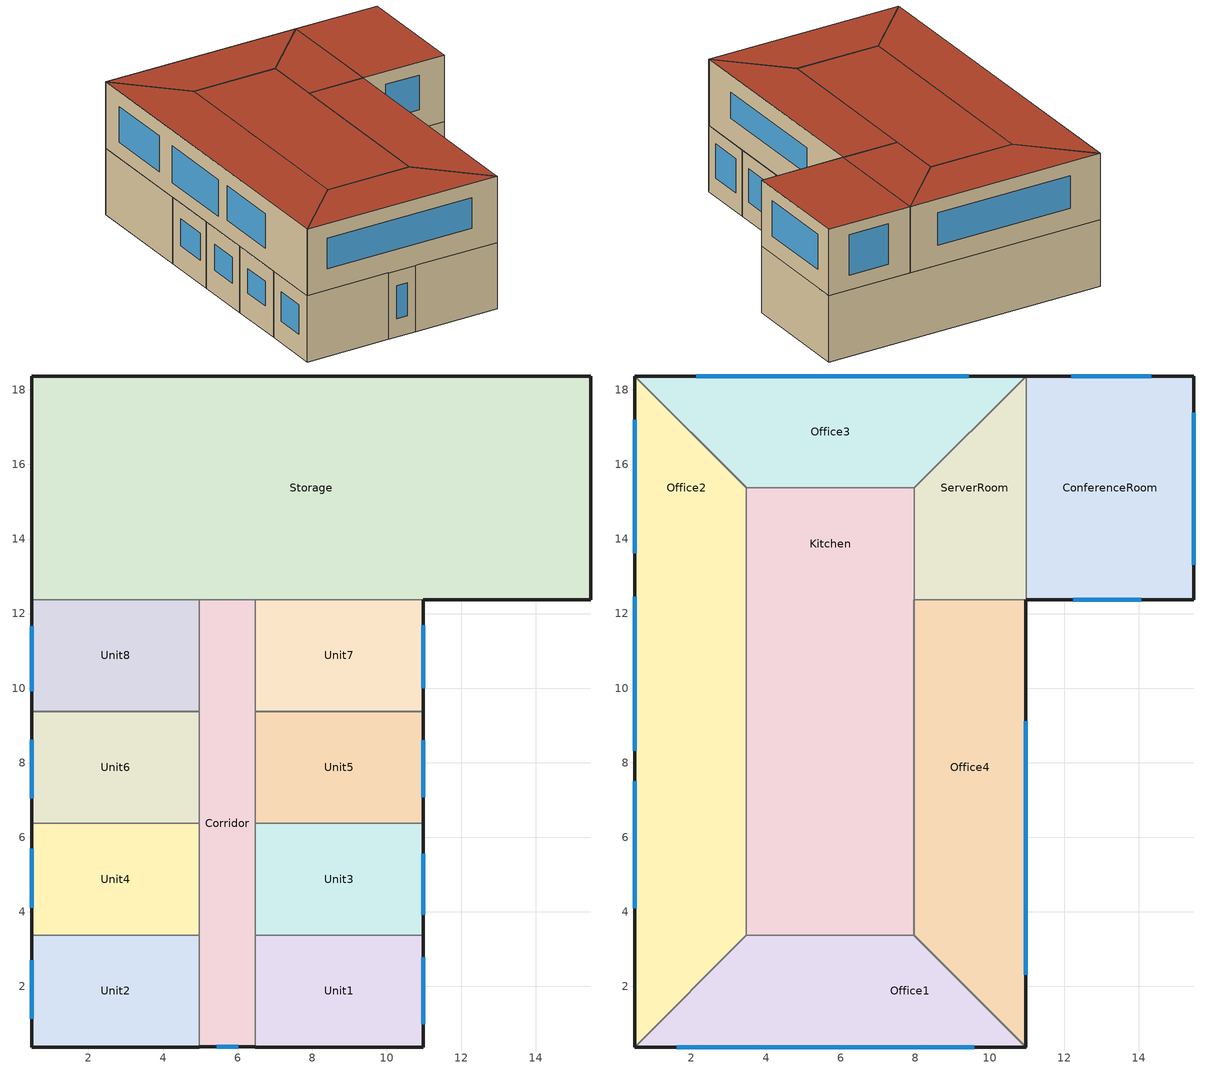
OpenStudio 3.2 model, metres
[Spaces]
Unit2
 floor ground: 4.98,3.37 4.98,0.37 0.48,0.37 0.48,3.37 z0
 wall outside: 0.48,3.37 0.48,0.37 4.98,0.37 z0:3.5
 wall to Corridor: 4.98,0.37 4.98,3.37 z0:3.5
 wall to Unit4: 4.98,3.37 0.48,3.37 z0:3.5
 window: 0.48,2.7 0.48,1.13 z1.13:2.7
Corridor
 floor ground: 6.48,12.37 6.48,0.37 4.98,0.37 4.98,12.37 z0
 wall outside: 4.98,0.37 6.48,0.37 z0:3.5
 wall to Storage: 6.48,12.37 4.98,12.37 z0:3.5
 wall to Unit7: 6.48,9.37 6.48,12.37 z0:3.5
 wall to Unit5: 6.48,6.37 6.48,9.37 z0:3.5
 wall to Unit3: 6.48,3.37 6.48,6.37 z0:3.5
 wall to Unit1: 6.48,0.37 6.48,3.37 z0:3.5
 wall to Unit4: 4.98,6.37 4.98,3.37 z0:3.5
 wall to Unit6: 4.98,9.37 4.98,6.37 z0:3.5
 wall to Unit8: 4.98,12.37 4.98,9.37 z0:3.5
 window: 5.44,0.37 6.02,0.37 z0.95:2.69
Unit1
 floor ground: 10.98,3.37 10.98,0.37 6.48,0.37 6.48,3.37 z0
 wall outside: 6.48,0.37 10.98,0.37 10.98,3.37 z0:3.5
 wall to Unit3: 10.98,3.37 6.48,3.37 z0:3.5
 window: 10.98,0.98 10.98,2.78 z0.99:2.79
Unit4
 floor ground: 4.98,6.37 4.98,3.37 0.48,3.37 0.48,6.37 z0
 wall outside: 0.48,6.37 0.48,3.37 z0:3.5
 wall to Unit6: 4.98,6.37 0.48,6.37 z0:3.5
 window: 0.48,5.7 0.48,4.12 z1.34:2.63
Unit3
 floor ground: 10.98,6.37 10.98,3.37 6.48,3.37 6.48,6.37 z0
 wall outside: 10.98,3.37 10.98,6.37 z0:3.5
 wall to Unit5: 10.98,6.37 6.48,6.37 z0:3.5
 window: 10.98,3.92 10.98,5.56 z0.97:2.74
Unit6
 floor ground: 4.98,9.37 4.98,6.37 0.48,6.37 0.48,9.37 z0
 wall outside: 0.48,9.37 0.48,6.37 z0:3.5
 wall to Unit8: 4.98,9.37 0.48,9.37 z0:3.5
 window: 0.48,8.62 0.48,7.05 z1.27:2.65
Unit5
 floor ground: 10.98,9.37 10.98,6.37 6.48,6.37 6.48,9.37 z0
 wall outside: 10.98,6.37 10.98,9.37 z0:3.5
 wall to Unit7: 10.98,9.37 6.48,9.37 z0:3.5
 window: 10.98,7.07 10.98,8.6 z1.08:2.72
Unit8
 floor ground: 4.98,12.37 4.98,9.37 0.48,9.37 0.48,12.37 z0
 wall outside: 0.48,12.37 0.48,9.37 z0:3.5
 wall to Storage: 4.98,12.37 0.48,12.37 z0:3.5
 window: 0.48,11.66 0.48,9.91 z1.24:2.67
Unit7
 floor ground: 10.98,12.37 10.98,9.37 6.48,9.37 6.48,12.37 z0
 wall outside: 10.98,9.37 10.98,12.37 z0:3.5
 wall to Storage: 10.98,12.37 6.48,12.37 z0:3.5
 window: 10.98,10 10.98,11.69 z1.05:2.74
Storage
 floor ground: 15.48,18.37 15.48,12.37 0.48,12.37 0.48,18.37 z0
 wall outside: 10.98,12.37 15.48,12.37 15.48,18.37 0.48,18.37 0.48,12.37 z0:3.5
ConferenceRoom
 floor to Storage: 15.48,18.37 15.48,12.37 10.98,12.37 10.98,18.37 z3.5
 wall outside: 10.98,12.37 15.48,12.37 15.48,18.37 10.98,18.37 z3.5:7
 wall to ServerRoom: 10.98,18.37 10.98,12.37 z3.5:7
 window: 15.48,13.32 15.48,17.39 z4.45:6.31; 12.24,12.37 14.07,12.37 z4.49:6.32; 14.33,18.37 12.19,18.37 z4.27:6.41
 roof outside: 15.48,12.37 15.48,18.37 10.98,18.37 10.98,12.37 z7
Kitchen
 floor to Unit5: 7.98,9.37 7.98,6.37 6.48,6.37 6.48,9.37 z3.5
 floor to Unit6: 4.98,9.37 4.98,6.37 3.48,6.37 3.48,9.37 z3.5
 floor to Unit4: 4.98,6.37 4.98,3.37 3.48,3.37 3.48,6.37 z3.5
 floor to Unit7: 7.98,12.37 7.98,9.37 6.48,9.37 6.48,12.37 z3.5
 floor to Storage: 7.98,15.37 7.98,12.37 3.48,12.37 3.48,15.37 z3.5
 floor to Unit3: 7.98,6.37 7.98,3.37 6.48,3.37 6.48,6.37 z3.5
 floor to Corridor: 6.48,12.37 6.48,3.37 4.98,3.37 4.98,12.37 z3.5
 floor to Unit8: 4.98,12.37 4.98,9.37 3.48,9.37 3.48,12.37 z3.5
 wall to Office3: 7.98,15.37 3.48,15.37 z3.5:7
 wall to Office1: 3.48,3.37 7.98,3.37 z3.5:7
 wall to Office2: 3.48,15.37 3.48,3.37 z3.5:7
 wall to Office4: 7.98,3.37 7.98,12.37 z3.5:7
 wall to ServerRoom: 7.98,12.37 7.98,15.37 z3.5:7
 roof outside: 7.98,3.37 7.98,15.37 3.48,15.37 3.48,3.37 z7
Office1
 floor to Unit1: 7.98,3.37 10.98,0.37 6.48,0.37 6.48,3.37 z3.5
 floor to Corridor: 6.48,3.37 6.48,0.37 4.98,0.37 4.98,3.37 z3.5
 floor to Unit2: 4.98,3.37 4.98,0.37 0.48,0.37 3.48,3.37 z3.5
 wall outside: 0.48,0.37 10.98,0.37 z3.5:7
 wall to Office2: 3.48,3.37 0.48,0.37 z3.5:7
 wall to Office4: 10.98,0.37 7.98,3.37 z3.5:7
 window: 1.61,0.37 9.59,0.37 z4.62:6.23
 roof outside: 10.98,0.37 7.98,3.37 3.48,3.37 0.48,0.37 z7
Office2
 floor to Storage: 0.48,18.37 3.48,15.37 3.48,12.37 0.48,12.37 z3.5
 floor to Unit4: 3.48,6.37 3.48,3.37 0.48,3.37 0.48,6.37 z3.5
 floor to Unit2: 3.48,3.37 0.48,0.37 0.48,3.37 z3.5
 floor to Unit8: 3.48,12.37 3.48,9.37 0.48,9.37 0.48,12.37 z3.5
 floor to Unit6: 3.48,9.37 3.48,6.37 0.48,6.37 0.48,9.37 z3.5
 wall outside: 0.48,18.37 0.48,0.37 z3.5:7
 wall to Office3: 3.48,15.37 0.48,18.37 z3.5:7
 window: 0.48,17.19 0.48,13.62 z4.32:6.2; 0.48,12.45 0.48,8.32 z4.24:6.18; 0.48,7.51 0.48,4.1 z4.4:6.2
 roof outside: 0.48,0.37 3.48,3.37 3.48,15.37 0.48,18.37 z7
Office3
 floor to Storage: 7.98,18.37 7.98,15.37 3.48,15.37 3.48,18.37 z3.5; 3.48,18.37 3.48,15.37 0.48,18.37 z3.5; 10.98,18.37 7.98,15.37 7.98,18.37 z3.5
 wall outside: 10.98,18.37 0.48,18.37 z3.5:7
 wall to ServerRoom: 7.98,15.37 10.98,18.37 z3.5:7
 window: 9.43,18.37 2.13,18.37 z4.55:6.26
 roof outside: 7.98,15.37 10.98,18.37 0.48,18.37 3.48,15.37 z7
ServerRoom
 floor to Storage: 10.98,18.37 10.98,12.37 7.98,12.37 7.98,15.37 z3.5
 wall to Office4: 7.98,12.37 10.98,12.37 z3.5:7
 roof outside: 10.98,12.37 10.98,18.37 7.98,15.37 7.98,12.37 z7
Office4
 floor to Unit7: 10.97,12.37 10.97,9.37 7.97,9.37 7.97,12.37 z3.5
 floor to Unit5: 10.97,9.37 10.97,6.37 7.97,6.37 7.97,9.37 z3.5
 floor to Unit1: 10.97,3.37 10.97,0.37 7.97,3.37 z3.5
 floor to Unit3: 10.97,6.37 10.97,3.37 7.97,3.37 7.97,6.37 z3.5
 wall outside: 10.97,0.37 10.97,12.37 z3.5:7
 window: 10.97,2.32 10.97,9.11 z4.73:6.09
 roof outside: 10.97,0.37 10.97,12.37 7.97,12.37 7.97,3.37 z7
[Building]
MultiUse: Standards Number of Stories=2; Standards Number of Above Ground Stories=2; Standards Template=NECB2015; Standards Building Type=multiuse
[Site]
Site 1
[ClimateZones]
Climate Zone Institution Name 1=ASHRAE; Climate Zone Document Name 1=ANSI/ASHRAE Standard 169; Climate Zone Document Year 1=2006; Climate Zone Institution Name 2=CEC; Climate Zone Document Name 2=California Climate Zone Descriptions; Climate Zone Document Year 2=1995
[ThermostatSetpoint:DualSetpoint]
Thermostat Setpoint Dual Setpoint 1; Thermostat Setpoint Dual Setpoint 2; Thermostat Setpoint Dual Setpoint 3; Thermostat Setpoint Dual Setpoint 4; Thermostat Setpoint Dual Setpoint 5; Thermostat Setpoint Dual Setpoint 6; Thermostat Setpoint Dual Setpoint 7; Thermostat Setpoint Dual Setpoint 8; Thermostat Setpoint Dual Setpoint 9; Thermostat Setpoint Dual Setpoint 10; Thermostat Setpoint Dual Setpoint 11; Thermostat Setpoint Dual Setpoint 12; Thermostat Setpoint Dual Setpoint 13; Thermostat Setpoint Dual Setpoint 14; Thermostat Setpoint Dual Setpoint 15; Thermostat Setpoint Dual Setpoint 16; Thermostat Setpoint Dual Setpoint 17
[ShadingControl]
Shading Control 1: Shading Type=InteriorBlind; Multiple Surface Control Type=Sequential
[BuildingStory] Nominal Floor to Floor Height {m}=3.5
Name | Nominal Z Coordinate {m}
Building Story 1 | 0
Building Story 2 | 3.5
[Space]
Name | Space Type | Building Story | Thermal Zone
Unit2 | Space Function Dwelling Unit(s) | Building Story 1 | Thermal Zone 11
Corridor | Space Function Corr. < 2.4m wide-sch-G | Building Story 1 | Thermal Zone 3
Unit1 | Space Function Dwelling Unit(s) | Building Story 1 | Thermal Zone 10
Unit4 | Space Function Dwelling Unit(s) | Building Story 1 | Thermal Zone 13
Unit3 | Space Function Dwelling Unit(s) | Building Story 1 | Thermal Zone 12
Unit6 | Space Function Dwelling Unit(s) | Building Story 1 | Thermal Zone 15
Unit5 | Space Function Dwelling Unit(s) | Building Story 1 | Thermal Zone 14
Unit8 | Space Function Dwelling Unit(s) | Building Story 1 | Thermal Zone 17
Unit7 | Space Function Dwelling Unit(s) | Building Story 1 | Thermal Zone 16
Storage | Space Function Electrical/Mechanical-sch-G | Building Story 1 | Thermal Zone 9
ConferenceRoom | Space Function Conf./meet./multi-purpose | Building Story 2 | Thermal Zone 1
Kitchen | Space Function Food preparation | Building Story 2 | Thermal Zone 2
Office1 | Space Function Office - open plan | Building Story 2 | Thermal Zone 4
Office2 | Space Function Office - open plan | Building Story 2 | Thermal Zone 5
Office3 | Space Function Office - open plan | Building Story 2 | Thermal Zone 6
ServerRoom | Space Function Electrical/Mechanical-sch-A | Building Story 2 | Thermal Zone 8
Office4 | Space Function Office - open plan | Building Story 2 | Thermal Zone 7
[ThermalZone] Use Ideal Air Loads=No
Name | Thermostat | Humidistat
Thermal Zone 1 | Thermostat Setpoint Dual Setpoint 1 | Zone Control Humidistat 1
Thermal Zone 2 | Thermostat Setpoint Dual Setpoint 2 | Zone Control Humidistat 2
Thermal Zone 3 | Thermostat Setpoint Dual Setpoint 3 | Zone Control Humidistat 3
Thermal Zone 4 | Thermostat Setpoint Dual Setpoint 4 | Zone Control Humidistat 4
Thermal Zone 5 | Thermostat Setpoint Dual Setpoint 5 | Zone Control Humidistat 5
Thermal Zone 6 | Thermostat Setpoint Dual Setpoint 6 | Zone Control Humidistat 6
Thermal Zone 7 | Thermostat Setpoint Dual Setpoint 7 | Zone Control Humidistat 7
Thermal Zone 8 | Thermostat Setpoint Dual Setpoint 8 | Zone Control Humidistat 8
Thermal Zone 9 | Thermostat Setpoint Dual Setpoint 9 | Zone Control Humidistat 9
Thermal Zone 10 | Thermostat Setpoint Dual Setpoint 10 | Zone Control Humidistat 10
Thermal Zone 11 | Thermostat Setpoint Dual Setpoint 11 | Zone Control Humidistat 11
Thermal Zone 12 | Thermostat Setpoint Dual Setpoint 12 | Zone Control Humidistat 12
Thermal Zone 13 | Thermostat Setpoint Dual Setpoint 13 | Zone Control Humidistat 13
Thermal Zone 14 | Thermostat Setpoint Dual Setpoint 14 | Zone Control Humidistat 14
Thermal Zone 15 | Thermostat Setpoint Dual Setpoint 15 | Zone Control Humidistat 15
Thermal Zone 16 | Thermostat Setpoint Dual Setpoint 16 | Zone Control Humidistat 16
Thermal Zone 17 | Thermostat Setpoint Dual Setpoint 17 | Zone Control Humidistat 17
[Sizing:Zone] Zone Cooling Design Supply Air Temperature Input Method=SupplyAirTemperature; Zone Cooling Design Supply Air Temperature {C}=14; Zone Cooling Design Supply Air Temperature Difference {deltaC}=11.11; Zone Heating Design Supply Air Temperature Input Method=SupplyAirTemperature; Zone Heating Design Supply Air Temperature {C}=40; Zone Heating Design Supply Air Temperature Difference {deltaC}=11.11; Zone Cooling Design Supply Air Humidity Ratio {kg-H2O/kg-air}=0.0085; Zone Heating Design Supply Air Humidity Ratio {kg-H2O/kg-air}=0.008; Cooling Design Air Flow Method=DesignDay; Heating Design Air Flow Method=DesignDay; Account for Dedicated Outdoor Air System=No; Dedicated Outdoor Air System Control Strategy=NeutralSupplyAir; Dedicated Outdoor Air Low Setpoint Temperature for Design {C}=autosize; Dedicated Outdoor Air High Setpoint Temperature for Design {C}=autosize
Thermal Zone 1; Thermal Zone 2; Thermal Zone 3; Thermal Zone 4; Thermal Zone 5; Thermal Zone 6; Thermal Zone 7; Thermal Zone 8; Thermal Zone 9; Thermal Zone 10; Thermal Zone 11; Thermal Zone 12; Thermal Zone 13; Thermal Zone 14; Thermal Zone 15; Thermal Zone 16; Thermal Zone 17
[ZoneControl:Humidistat]
Zone Control Humidistat 1; Zone Control Humidistat 2; Zone Control Humidistat 3; Zone Control Humidistat 4; Zone Control Humidistat 5; Zone Control Humidistat 6; Zone Control Humidistat 7; Zone Control Humidistat 8; Zone Control Humidistat 9; Zone Control Humidistat 10; Zone Control Humidistat 11; Zone Control Humidistat 12; Zone Control Humidistat 13; Zone Control Humidistat 14; Zone Control Humidistat 15; Zone Control Humidistat 16; Zone Control Humidistat 17
[SpaceType] Standards Building Type=Space Function
Name | Standards Space Type
Space Function Corr. < 2.4m wide-sch-G | Corr. < 2.4m wide-sch-G
Space Function Dwelling Unit(s) | Dwelling Unit(s)
Space Function Office - open plan | Office - open plan
Space Function Electrical/Mechanical-sch-G | Electrical/Mechanical-sch-G
Space Function Conf./meet./multi-purpose | Conf./meet./multi-purpose
Space Function Electrical/Mechanical-sch-A | Electrical/Mechanical-sch-A
Space Function Food preparation | Food preparation
